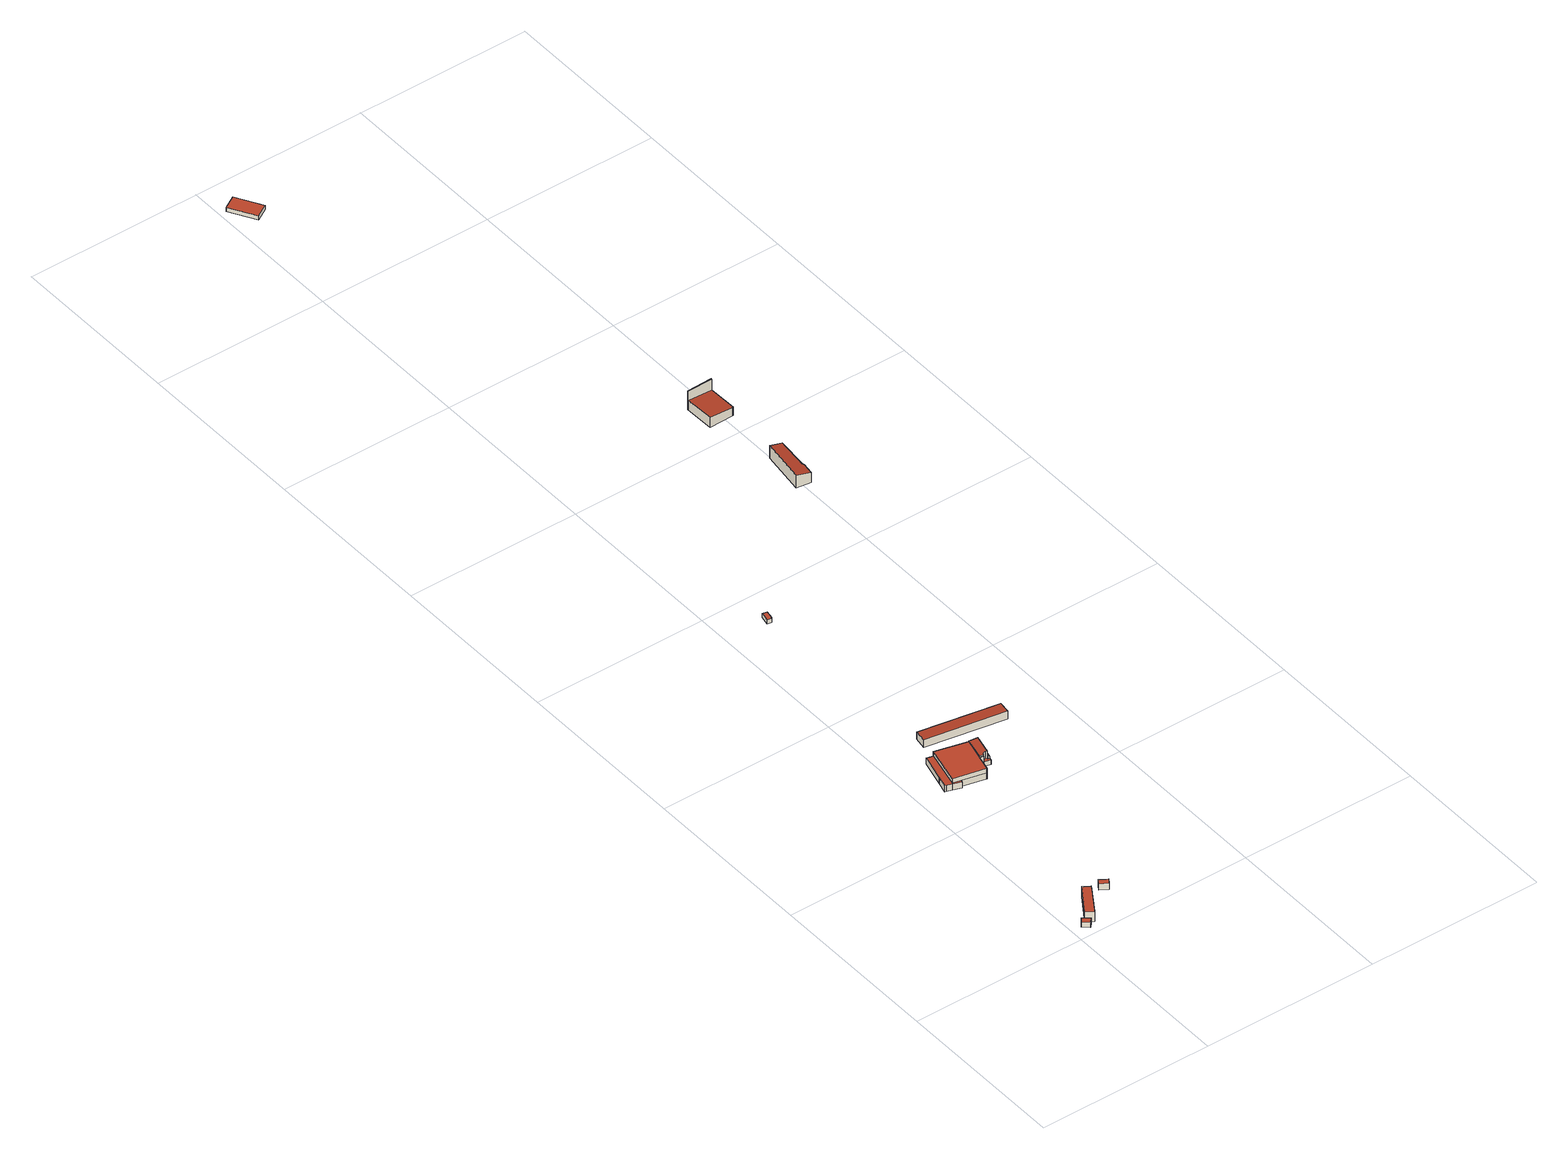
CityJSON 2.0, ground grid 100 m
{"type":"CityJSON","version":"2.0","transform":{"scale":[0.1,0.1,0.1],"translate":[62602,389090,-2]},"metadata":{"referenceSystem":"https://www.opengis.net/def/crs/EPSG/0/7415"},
"CityObjects":{
"building1":{"type":"Building","attributes":{"b3_dak_type":"horizontal","b3_extrusie":"standard","b3_h_dak_50p":5.91,"b3_h_dak_70p":5.94,"b3_h_dak_max":6.06,"b3_h_dak_min":5.82,"b3_h_maaiveld":2.83,"b3_is_glas_dak":false,"b3_kas_warenhuis":false,"b3_kwaliteitsindicator":true,"b3_mutatie_ahn3_ahn4":false,"b3_mutatie_ahn4_ahn5":false,"b3_n_nok":0,"b3_n_vlakken":1,"b3_opp_buitenmuur":48.68,"b3_opp_dak_plat":15.21,"b3_opp_dak_schuin":0,"b3_opp_grond":15.21,"b3_opp_scheidingsmuur":0,"b3_rmse_lod12":0.0566,"b3_rmse_lod13":0.0566,"b3_rmse_lod22":0.0553,"b3_t_run":8,"b3_val3dity_lod12":"[]","b3_val3dity_lod13":"[]","b3_val3dity_lod22":"[]","b3_volume_lod12":47,"b3_volume_lod13":47,"b3_volume_lod22":46.82,"geconstateerd":false,"oorspronkelijkbouwjaar":2000,"status":"Pand in gebruik"},"children":["building1-1"]},
"building1-1":{"type":"BuildingPart","parents":["building1"],"geometry":[{"type":"Solid","lod":"2.2","boundaries":[[[[0,1,2,3]],[[4,1,0,5]],[[5,0,3,6]],[[7,2,1,4]],[[6,3,2,7]],[[6,7,4,5]]]],"semantics":{"surfaces":[{"type":"GroundSurface"},{"type":"WallSurface","on_footprint_edge":true},{"type":"RoofSurface","b3_azimut":214.74,"b3_h_dak_50p":5.91,"b3_h_dak_70p":5.92,"b3_h_dak_max":5.92,"b3_h_dak_min":5.91,"b3_hellingshoek":0.211}],"values":[[0,1,1,1,1,2]]}}]},
"building2":{"type":"Building","attributes":{"b3_dak_type":"slanted","b3_extrusie":"standard","b3_h_dak_50p":4.51,"b3_h_dak_70p":4.59,"b3_h_dak_max":4.71,"b3_h_dak_min":4.45,"b3_h_maaiveld":-1.67,"b3_is_glas_dak":false,"b3_kas_warenhuis":false,"b3_kwaliteitsindicator":true,"b3_mutatie_ahn3_ahn4":false,"b3_mutatie_ahn4_ahn5":false,"b3_n_nok":0,"b3_n_vlakken":2,"b3_opp_buitenmuur":292.66,"b3_opp_dak_plat":88.75,"b3_opp_dak_schuin":0,"b3_opp_grond":88.74,"b3_opp_scheidingsmuur":0,"b3_rmse_lod12":0.241,"b3_rmse_lod13":0.241,"b3_rmse_lod22":0.23,"b3_t_run":62,"b3_val3dity_lod12":"[]","b3_val3dity_lod13":"[]","b3_val3dity_lod22":"[]","b3_volume_lod12":555.12,"b3_volume_lod13":555.12,"b3_volume_lod22":551.01,"geconstateerd":false,"oorspronkelijkbouwjaar":1980,"status":"Pand in gebruik"},"children":["building2-1"]},
"building2-1":{"type":"BuildingPart","parents":["building2"],"geometry":[{"type":"Solid","lod":"2.2","boundaries":[[[[8,9,10,11]],[[12,10,9,13]],[[14,11,10,12]],[[15,8,11,14]],[[13,9,8,15]],[[13,15,14,12]]]],"semantics":{"surfaces":[{"type":"GroundSurface"},{"type":"WallSurface","on_footprint_edge":true},{"type":"RoofSurface","b3_azimut":241.37,"b3_h_dak_50p":4.54,"b3_h_dak_70p":4.57,"b3_h_dak_max":4.62,"b3_h_dak_min":4.46,"b3_hellingshoek":0.485}],"values":[[0,1,1,1,1,2]]}}]},
"building3":{"type":"Building","attributes":{"b3_dak_type":"horizontal","b3_extrusie":"standard","b3_h_dak_50p":6.31,"b3_h_dak_70p":6.33,"b3_h_dak_max":6.46,"b3_h_dak_min":6.24,"b3_h_maaiveld":2.41,"b3_is_glas_dak":false,"b3_kas_warenhuis":false,"b3_kwaliteitsindicator":true,"b3_mutatie_ahn3_ahn4":false,"b3_mutatie_ahn4_ahn5":false,"b3_n_nok":0,"b3_n_vlakken":1,"b3_opp_buitenmuur":63.19,"b3_opp_dak_plat":15.46,"b3_opp_dak_schuin":0,"b3_opp_grond":15.46,"b3_opp_scheidingsmuur":0,"b3_rmse_lod12":0.0484,"b3_rmse_lod13":0.0484,"b3_rmse_lod22":0.0448,"b3_t_run":17,"b3_val3dity_lod12":"[]","b3_val3dity_lod13":"[]","b3_val3dity_lod22":"[]","b3_volume_lod12":60.39,"b3_volume_lod13":60.39,"b3_volume_lod22":60.36,"geconstateerd":false,"oorspronkelijkbouwjaar":1980,"status":"Pand in gebruik"},"children":["building3-1"]},
"building3-1":{"type":"BuildingPart","parents":["building3"],"geometry":[{"type":"Solid","lod":"2.2","boundaries":[[[[16,17,18,19]],[[20,17,16,21]],[[21,16,19,22]],[[23,18,17,20]],[[22,19,18,23]],[[22,23,20,21]]]],"semantics":{"surfaces":[{"type":"GroundSurface"},{"type":"WallSurface","on_footprint_edge":true},{"type":"RoofSurface","b3_azimut":34.92,"b3_h_dak_50p":6.31,"b3_h_dak_70p":6.32,"b3_h_dak_max":6.34,"b3_h_dak_min":6.28,"b3_hellingshoek":1.12}],"values":[[0,1,1,1,1,2]]}}]},
"building4":{"type":"Building","attributes":{"b3_bag_bag_overlap":0,"b3_dak_type":"slanted","b3_extrusie":"standard","b3_h_dak_50p":10.13,"b3_h_dak_70p":10.16,"b3_h_dak_max":11.01,"b3_h_dak_min":7.44,"b3_h_maaiveld":3.72,"b3_is_glas_dak":false,"b3_kas_warenhuis":false,"b3_kwaliteitsindicator":true,"b3_mutatie_ahn3_ahn4":false,"b3_mutatie_ahn4_ahn5":false,"b3_n_nok":0,"b3_n_vlakken":11,"b3_opp_buitenmuur":604.46,"b3_opp_dak_plat":510.61,"b3_opp_dak_schuin":77.77,"b3_opp_grond":581.67,"b3_opp_scheidingsmuur":30.6,"b3_rmse_lod12":1.12,"b3_rmse_lod13":1.12,"b3_rmse_lod22":0.128,"b3_t_run":306,"b3_val3dity_lod12":"[]","b3_val3dity_lod13":"[]","b3_val3dity_lod22":"[]","b3_volume_lod12":3743.85,"b3_volume_lod13":3743.85,"b3_volume_lod22":3475.19,"geconstateerd":false,"oorspronkelijkbouwjaar":1980,"status":"Pand in gebruik"},"children":["building4-1"]},
"building4-1":{"type":"BuildingPart","parents":["building4"],"geometry":[{"type":"Solid","lod":"2.2","boundaries":[[[[24,25,26,27,28,29,30,31,32,33,34,35,36,37,38,39,40,41,42,43]],[[44,45,32,31,46]],[[47,24,43,48]],[[49,30,29,50,51]],[[46,31,30,49]],[[52,53,54,55]],[[56,57,58,59]],[[60,47,61,62]],[[63,41,40,64]],[[64,40,39,65]],[[65,39,38,66]],[[67,34,33,68]],[[69,35,34,67]],[[70,26,25,54]],[[71,37,36,72]],[[66,38,37,71]],[[72,36,35,69,73]],[[48,43,42,57,56]],[[57,42,41,63]],[[73,69,74,58]],[[75,76,27,26,70]],[[53,77,78,79]],[[80,81,77,53,52]],[[79,78,76,75]],[[82,28,27,76]],[[68,33,32,45]],[[83,84,45,44]],[[59,58,74,84,83]],[[85,86,81,80]],[[50,29,28,82]],[[62,61,87,88]],[[88,87,89,86,85]],[[55,54,25,24,47,60]],[[51,50,89,87]],[[73,58,57,63,64,65,66,71,72]],[[79,75,70,54,53]],[[84,74,69,67,68,45]],[[51,87,61,47,48,56,59,83,44,46,49]],[[55,60,62,88,85,80,52]],[[89,50,82,76,78,77,81,86]]]],"semantics":{"surfaces":[{"type":"GroundSurface"},{"type":"WallSurface","on_footprint_edge":true},{"type":"WallSurface","on_footprint_edge":false},{"type":"RoofSurface","b3_azimut":300.6,"b3_h_dak_50p":7.55,"b3_h_dak_70p":7.6,"b3_h_dak_max":10.18,"b3_h_dak_min":7.39,"b3_hellingshoek":1.73},{"type":"RoofSurface","b3_azimut":103.81,"b3_h_dak_50p":8.32,"b3_h_dak_70p":8.62,"b3_h_dak_max":11.09,"b3_h_dak_min":7.38,"b3_hellingshoek":48.64},{"type":"RoofSurface","b3_azimut":183.44,"b3_h_dak_50p":7.52,"b3_h_dak_70p":7.53,"b3_h_dak_max":10.11,"b3_h_dak_min":7.43,"b3_hellingshoek":2.73},{"type":"RoofSurface","b3_azimut":195.35,"b3_h_dak_50p":10.15,"b3_h_dak_70p":10.16,"b3_h_dak_max":10.65,"b3_h_dak_min":10.11,"b3_hellingshoek":0.189},{"type":"RoofSurface","b3_azimut":282.38,"b3_h_dak_50p":10.76,"b3_h_dak_70p":10.89,"b3_h_dak_max":11.09,"b3_h_dak_min":10.46,"b3_hellingshoek":6.63},{"type":"RoofSurface","b3_azimut":199.77,"b3_h_dak_50p":6.58,"b3_h_dak_70p":6.58,"b3_h_dak_max":11.03,"b3_h_dak_min":6.57,"b3_hellingshoek":0.486}],"values":[[0,1,1,1,1,2,2,2,1,1,1,1,1,1,1,1,1,1,1,2,1,2,2,2,1,1,2,2,2,1,2,2,1,2,3,4,5,6,7,8]]}}]},
"building5":{"type":"Building","attributes":{"b3_dak_type":"horizontal","b3_extrusie":"standard","b3_h_dak_50p":7.15,"b3_h_dak_70p":7.26,"b3_h_dak_max":7.45,"b3_h_dak_min":6.85,"b3_h_maaiveld":2.55,"b3_is_glas_dak":false,"b3_kas_warenhuis":false,"b3_kwaliteitsindicator":true,"b3_mutatie_ahn3_ahn4":false,"b3_mutatie_ahn4_ahn5":false,"b3_n_nok":0,"b3_n_vlakken":1,"b3_opp_buitenmuur":488.93,"b3_opp_dak_plat":0,"b3_opp_dak_schuin":337.09,"b3_opp_grond":336.02,"b3_opp_scheidingsmuur":0,"b3_rmse_lod12":0.207,"b3_rmse_lod13":0.207,"b3_rmse_lod22":0.038,"b3_t_run":257,"b3_val3dity_lod12":"[]","b3_val3dity_lod13":"[]","b3_val3dity_lod22":"[]","b3_volume_lod12":1583.06,"b3_volume_lod13":1583.06,"b3_volume_lod22":1545,"geconstateerd":false,"oorspronkelijkbouwjaar":1980,"status":"Pand in gebruik"},"children":["building5-1"]},
"building5-1":{"type":"BuildingPart","parents":["building5"],"geometry":[{"type":"Solid","lod":"2.2","boundaries":[[[[90,91,92,93]],[[94,91,90,95]],[[96,92,91,94]],[[95,90,93,97]],[[97,93,92,96]],[[97,96,94,95]]]],"semantics":{"surfaces":[{"type":"GroundSurface"},{"type":"WallSurface","on_footprint_edge":true},{"type":"RoofSurface","b3_azimut":9.67,"b3_h_dak_50p":7.13,"b3_h_dak_70p":7.24,"b3_h_dak_max":7.42,"b3_h_dak_min":6.83,"b3_hellingshoek":4.57}],"values":[[0,1,1,1,1,2]]}}]},
"building6":{"type":"Building","attributes":{"b3_dak_type":"horizontal","b3_extrusie":"standard","b3_h_dak_50p":6.84,"b3_h_dak_70p":6.85,"b3_h_dak_max":6.88,"b3_h_dak_min":6.76,"b3_h_maaiveld":4.33,"b3_is_glas_dak":false,"b3_kas_warenhuis":false,"b3_kwaliteitsindicator":true,"b3_mutatie_ahn3_ahn4":false,"b3_mutatie_ahn4_ahn5":false,"b3_n_nok":0,"b3_n_vlakken":1,"b3_opp_buitenmuur":40.6,"b3_opp_dak_plat":14.47,"b3_opp_dak_schuin":0,"b3_opp_grond":14.86,"b3_opp_scheidingsmuur":0,"b3_rmse_lod12":0.028,"b3_rmse_lod13":0.028,"b3_rmse_lod22":0.0237,"b3_t_run":17,"b3_val3dity_lod12":"[]","b3_val3dity_lod13":"[]","b3_val3dity_lod22":"[]","b3_volume_lod12":37.41,"b3_volume_lod13":37.41,"b3_volume_lod22":37.26,"geconstateerd":false,"oorspronkelijkbouwjaar":2012,"status":"Pand in gebruik"},"children":["building6-1"]},
"building6-1":{"type":"BuildingPart","parents":["building6"],"geometry":[{"type":"Solid","lod":"2.2","boundaries":[[[[98,99,100,101,102,103]],[[104,98,103,105]],[[105,103,102,106]],[[106,102,101,107]],[[107,101,100,108]],[[108,100,99,109]],[[109,99,98,104]],[[109,104,105,106,107,108]]]],"semantics":{"surfaces":[{"type":"GroundSurface"},{"type":"WallSurface","on_footprint_edge":true},{"type":"RoofSurface","b3_azimut":134.46,"b3_h_dak_50p":6.84,"b3_h_dak_70p":6.84,"b3_h_dak_max":6.86,"b3_h_dak_min":6.82,"b3_hellingshoek":0.555}],"values":[[0,1,1,1,1,1,1,2]]}}]},
"building7":{"type":"Building","attributes":{"b3_dak_type":"slanted","b3_extrusie":"standard","b3_h_dak_50p":9.66,"b3_h_dak_70p":9.96,"b3_h_dak_max":10.39,"b3_h_dak_min":8.91,"b3_h_maaiveld":2.56,"b3_is_glas_dak":false,"b3_kas_warenhuis":false,"b3_kwaliteitsindicator":true,"b3_mutatie_ahn3_ahn4":false,"b3_mutatie_ahn4_ahn5":false,"b3_n_nok":0,"b3_n_vlakken":1,"b3_opp_buitenmuur":479.34,"b3_opp_dak_plat":0,"b3_opp_dak_schuin":202.37,"b3_opp_grond":196.79,"b3_opp_scheidingsmuur":0,"b3_rmse_lod12":0.534,"b3_rmse_lod13":0.534,"b3_rmse_lod22":0.142,"b3_t_run":167,"b3_val3dity_lod12":"[]","b3_val3dity_lod13":"[]","b3_val3dity_lod22":"[]","b3_volume_lod12":1454.62,"b3_volume_lod13":1454.62,"b3_volume_lod22":1399.74,"geconstateerd":false,"oorspronkelijkbouwjaar":1992,"status":"Pand in gebruik"},"children":["building7-1"]},
"building7-1":{"type":"BuildingPart","parents":["building7"],"geometry":[{"type":"Solid","lod":"2.2","boundaries":[[[[110,111,112,113,114,115,116,117]],[[118,116,115,119]],[[120,111,110,121]],[[122,112,111,120]],[[123,113,112,122]],[[124,117,116,118]],[[121,110,117,124]],[[119,115,114,125]],[[125,114,113,123]],[[125,123,122,120,121,124,118,119]]]],"semantics":{"surfaces":[{"type":"GroundSurface"},{"type":"WallSurface","on_footprint_edge":true},{"type":"RoofSurface","b3_azimut":97.62,"b3_h_dak_50p":9.68,"b3_h_dak_70p":9.99,"b3_h_dak_max":10.45,"b3_h_dak_min":8.79,"b3_hellingshoek":10.73}],"values":[[0,1,1,1,1,1,1,1,1,2]]}}]},
"building8":{"type":"Building","attributes":{"b3_dak_type":"unknown","b3_extrusie":"lod11_fallback","b3_h_dak_70p":5.9,"b3_h_maaiveld":3.3,"b3_is_glas_dak":true,"b3_kas_warenhuis":false,"b3_kwaliteitsindicator":true,"b3_mutatie_ahn3_ahn4":false,"b3_mutatie_ahn4_ahn5":false,"b3_opp_buitenmuur":132.98,"b3_opp_dak_plat":143.92,"b3_opp_dak_schuin":0,"b3_opp_grond":143.92,"b3_opp_scheidingsmuur":0,"b3_rmse_lod12":0.0912,"b3_rmse_lod13":0.0912,"b3_rmse_lod22":0.0912,"b3_t_run":0,"b3_val3dity_lod12":"[]","b3_val3dity_lod13":"[]","b3_val3dity_lod22":"[]","b3_volume_lod12":375.19,"b3_volume_lod13":375.19,"b3_volume_lod22":375.19,"geconstateerd":false,"oorspronkelijkbouwjaar":1998,"status":"Pand in gebruik"},"children":["building8-1"]},
"building8-1":{"type":"BuildingPart","parents":["building8"],"geometry":[{"type":"Solid","lod":"2.2","boundaries":[[[[126,127,128,129]],[[130,131,126,129]],[[131,132,127,126]],[[132,133,128,127]],[[133,130,129,128]],[[130,133,132,131]]]],"semantics":{"surfaces":[{"type":"RoofSurface","b3_azimut":270,"b3_h_dak_50p":5.9,"b3_h_dak_70p":5.9,"b3_h_dak_max":5.9,"b3_h_dak_min":5.9,"b3_hellingshoek":0},{"type":"WallSurface","on_footprint_edge":true},{"type":"GroundSurface"}],"values":[[0,1,1,1,1,2]]}}]},
"building9":{"type":"Building","attributes":{"b3_dak_type":"slanted","b3_extrusie":"standard","b3_h_dak_50p":9.02,"b3_h_dak_70p":9.23,"b3_h_dak_max":15.09,"b3_h_dak_min":8.51,"b3_h_maaiveld":3.28,"b3_is_glas_dak":false,"b3_kas_warenhuis":false,"b3_kwaliteitsindicator":true,"b3_mutatie_ahn3_ahn4":false,"b3_mutatie_ahn4_ahn5":false,"b3_n_nok":0,"b3_n_vlakken":4,"b3_opp_buitenmuur":545.77,"b3_opp_dak_plat":0,"b3_opp_dak_schuin":251.29,"b3_opp_grond":251.22,"b3_opp_scheidingsmuur":0,"b3_rmse_lod12":1,"b3_rmse_lod13":0.349,"b3_rmse_lod22":0.229,"b3_t_run":162,"b3_val3dity_lod12":"[]","b3_val3dity_lod13":"[]","b3_val3dity_lod22":"[]","b3_volume_lod12":1488.22,"b3_volume_lod13":1540.34,"b3_volume_lod22":1483.55,"geconstateerd":false,"oorspronkelijkbouwjaar":2010,"status":"Pand in gebruik"},"children":["building9-1"]},
"building9-1":{"type":"BuildingPart","parents":["building9"],"geometry":[{"type":"Solid","lod":"2.2","boundaries":[[[[134,135,136,137,138,139,140,141]],[[142,134,141,143]],[[144,136,135,145]],[[146,137,136,144]],[[143,141,140,147,148]],[[149,139,138,150]],[[148,147,145,151]],[[150,138,137,146]],[[147,140,139,149]],[[151,145,135,134,142]],[[147,149,150,146,144,145]],[[151,142,143,148]]]],"semantics":{"surfaces":[{"type":"GroundSurface"},{"type":"WallSurface","on_footprint_edge":true},{"type":"WallSurface","on_footprint_edge":false},{"type":"RoofSurface","b3_azimut":89.03,"b3_h_dak_50p":8.94,"b3_h_dak_70p":9.14,"b3_h_dak_max":9.44,"b3_h_dak_min":8.43,"b3_hellingshoek":4.05},{"type":"RoofSurface","b3_azimut":179.71,"b3_h_dak_50p":15.06,"b3_h_dak_70p":15.15,"b3_h_dak_max":15.16,"b3_h_dak_min":15.05,"b3_hellingshoek":11.15}],"values":[[0,1,1,1,1,1,2,1,1,1,3,4]]}}]}
},
"vertices":[
[61,3,48],[25,33,48],[46,58,48],[82,29,48],[25,33,79],[61,3,79],[82,29,79],[46,58,79],
[198,254,3],[237,229,3],[135,70,3],[96,96,3],[135,70,65],[237,229,66],[96,96,65],[198,254,66],
[324,205,44],[307,178,44],[265,205,44],[281,231,44],[307,178,83],[324,205,83],[281,231,83],[265,205,83],
[386,1391,57],[432,1380,57],[444,1377,57],[417,1266,57],[413,1250,57],[375,1259,57],[354,1264,57],[333,1177,57],[332,1178,57],[200,1209,57],[197,1197,57],[151,1211,57],[119,1221,57],[119,1222,57],[113,1224,57],[129,1291,57],[130,1291,57],[167,1444,57],[205,1435,57],[385,1391,57],[332,1178,121],[332,1178,94],[333,1177,121],[386,1391,122],[385,1391,122],[354,1264,121],[375,1259,86],[375,1259,121],[406,1272,130],[406,1272,110],[432,1380,109],[432,1380,131],[205,1435,122],[205,1435,95],[153,1220,97],[153,1220,121],[386,1391,125],[356,1271,121],[356,1271,125],[167,1444,94],[130,1291,95],[129,1291,95],[113,1224,96],[197,1197,95],[200,1209,95],[151,1211,95],[444,1377,96],[119,1222,96],[119,1221,96],[151,1211,97],[153,1220,96],[417,1266,96],[417,1266,86],[406,1272,86],[404,1266,86],[404,1266,110],[398,1275,129],[398,1275,86],[413,1250,86],[332,1179,121],[332,1179,94],[382,1273,128],[382,1273,86],[377,1265,121],[377,1265,127],[377,1265,86],
[254,1631,45],[706,1553,45],[693,1481,45],[242,1558,45],[706,1553,89],[254,1631,89],[693,1481,94],[242,1558,94],
[201,2785,63],[229,2780,63],[220,2732,63],[217,2732,63],[217,2729,63],[192,2733,63],[201,2785,89],[192,2733,88],[217,2729,88],[217,2732,88],[220,2732,88],[229,2780,88],
[1025,3524,46],[1015,3454,46],[933,3466,46],[968,3721,46],[970,3721,46],[970,3722,46],[1038,3713,46],[1019,3532,46],[1038,3713,110],[970,3722,124],[1015,3454,108],[1025,3524,108],[933,3466,124],[968,3721,124],[1019,3532,110],[970,3721,124],
[78,6809,79],[5,6767,79],[91,6620,79],[163,6662,79],[163,6662,53],[78,6809,53],[5,6767,53],[91,6620,53],
[1014,4245,53],[1014,4238,53],[1018,4073,53],[1010,4073,53],[1010,4072,53],[873,4069,53],[869,4236,53],[869,4242,53],[1014,4245,171],[869,4242,171],[1018,4073,104],[1014,4238,104],[1010,4073,105],[869,4236,115],[869,4236,170],[873,4069,115],[1010,4072,105],[1014,4238,170]
]}
